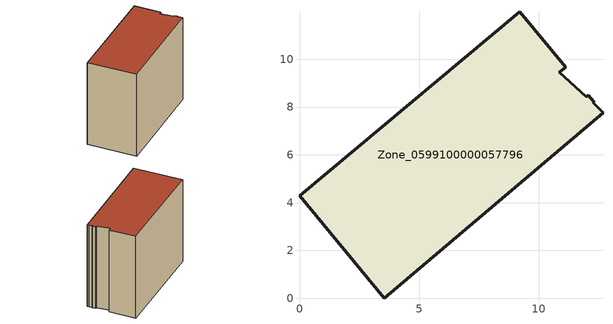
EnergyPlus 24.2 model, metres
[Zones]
Zone_0599100000057796
 floor ground (C_G): 12.09,8.5 12.33,8.21 12.28,8.17 12.57,7.92 12.7,7.76 3.54,0 0,4.3 9.21,11.99 11.13,9.66 10.88,9.45 12.01,8.42 z0
 wall outside (C_F): 3.54,0 12.7,7.76 12.57,7.92 12.28,8.17 12.33,8.21 12.09,8.5 12.01,8.42 10.88,9.45 11.13,9.66 9.21,11.99 0,4.3 3.54,0 z0:9.9
 roof outside (C_R): 12.33,8.21 12.09,8.5 12.01,8.42 10.88,9.45 11.13,9.66 9.21,11.99 0,4.3 3.54,0 12.7,7.76 12.57,7.92 12.28,8.17 z9.9
[BUILDING]
Pand.0599100000057796: North Axis=0; Terrain=City; Loads Convergence Tolerance Value=0.04; Temperature Convergence Tolerance Value=0.4; Solar Distribution=FullExterior; Maximum Number of Warmup Days=25; Minimum Number of Warmup Days=1
[Site:Location]
Rotterdam.The.Hague.AP_ZH_NLD Design_Conditions: Latitude=51.96; Longitude=4.45; Time Zone=1; Elevation=-4.5
[SITE:GROUNDTEMPERATURE:BUILDINGSURFACE]
18, 18, 18, 18, 18, 18, 18, 18, 18, 18, 18, 18
[MATERIAL] Thermal Absorptance=0.9; Solar Absorptance=0.7; Visible Absorptance=0.7
Name | Roughness | Thickness | Conductivity | Density | Specific Heat
G.TI.1946 | MediumSmooth | 0.15 | 1 | 540 | 1210
F.TI.1946 | Rough | 0.3 | 0.857143 | 1920 | 840
R.TI.1946 | MediumRough | 0.2 | 0.1 | 1500 | 1000
[CONSTRUCTION]
C_G: G.TI.1946
C_F: F.TI.1946
C_R: R.TI.1946
[ZONE]
Zone_0599100000057796: Type=1; Multiplier=1; Ceiling Height=Autocalculate; Volume=Autocalculate; Floor Area=autocalculate; Part of Total Floor Area=Yes
[ZONEINFILTRATION:DESIGNFLOWRATE]
Infil_Zone_0599100000057796: Zone or ZoneList or Space or SpaceList=Zone_0599100000057796; Schedule=AlwaysOn; Design Flow Rate Calculation Method=Flow/Area; Flow Rate per Floor Area=0.003; Constant Term Coefficient=1; Temperature Term Coefficient=0; Velocity Term Coefficient=0; Velocity Squared Term Coefficient=0
[HVACTEMPLATE:ZONE:IDEALLOADSAIRSYSTEM]
Zone_0599100000057796: Maximum Heating Supply Air Temperature=50; Minimum Cooling Supply Air Temperature=13; Maximum Heating Supply Air Humidity Ratio=0.0156; Minimum Cooling Supply Air Humidity Ratio=0.0077; Heating Limit=NoLimit; Cooling Limit=NoLimit; Dehumidification Control Type=ConstantSensibleHeatRatio; Cooling Sensible Heat Ratio=0.7; Dehumidification Setpoint=60; Humidification Control Type=None; Humidification Setpoint=30; Outdoor Air Method=None; Outdoor Air Flow Rate per Person=0.00944; Outdoor Air Flow Rate per Zone Floor Area=0; Outdoor Air Flow Rate per Zone=0; Demand Controlled Ventilation Type=None; Outdoor Air Economizer Type=NoEconomizer; Heat Recovery Type=None; Sensible Heat Recovery Effectiveness=0.7; Latent Heat Recovery Effectiveness=0.65
[ZONECONTROL:THERMOSTAT]
ThermostatControl_Zone_0599100000057796: Zone or ZoneList=Zone_0599100000057796; Control Type Schedule=DualSetpointControlType; Control 1=Thermostat_Zone_0599100000057796; Temperature Difference Between Cutout And Setpoint=0
[THERMOSTATSETPOINT:DUALSETPOINT]
Thermostat_Zone_0599100000057796: Heating Setpoint Temperature Schedule=HeatingSetpoint_Zone_0599100000057796; Cooling Setpoint Temperature Schedule=CoolingSetpoint_Zone_0599100000057796
[SCHEDULE:COMPACT]
HeatingSetpoint_Zone_0599100000057796: Through: 12/31, For: AllDays, Until: 24:00, 21
CoolingSetpoint_Zone_0599100000057796: Through: 12/31, For: AllDays, Until: 24:00, 24
DualSetpointControlType: Through: 12/31, For: AllDays, Until: 24:00, 4
AlwaysOn: Through: 12/31, For: AllDays, Until: 24:00, 1
